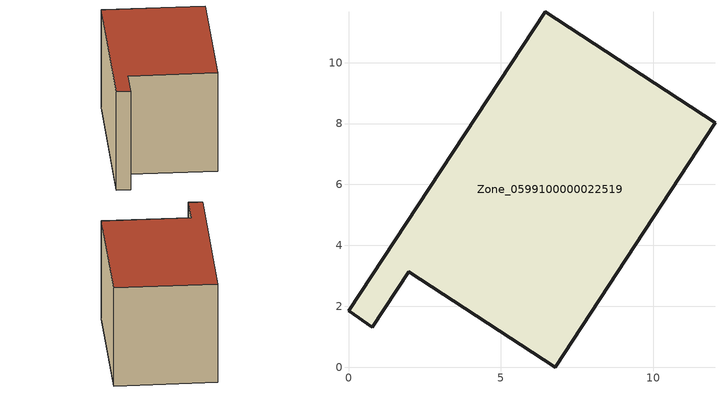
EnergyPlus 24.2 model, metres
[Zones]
Zone_0599100000022519
 floor ground (C_G): 1.97,3.14 0.78,1.32 0,1.85 6.46,11.67 12.03,8.02 6.78,0 z0
 wall outside (C_F): 6.46,11.67 0,1.85 0.78,1.32 1.97,3.14 6.78,0 12.03,8.02 6.46,11.67 z0:6.99
 roof outside (C_R): 12.03,8.02 6.46,11.67 0,1.85 0.78,1.32 1.97,3.14 6.78,0 z6.99
[BUILDING]
Pand.0599100000022519: North Axis=0; Terrain=City; Loads Convergence Tolerance Value=0.04; Temperature Convergence Tolerance Value=0.4; Solar Distribution=FullExterior; Maximum Number of Warmup Days=25; Minimum Number of Warmup Days=1
[Site:Location]
Rotterdam.The.Hague.AP_ZH_NLD Design_Conditions: Latitude=51.96; Longitude=4.45; Time Zone=1; Elevation=-4.5
[SITE:GROUNDTEMPERATURE:BUILDINGSURFACE]
18, 18, 18, 18, 18, 18, 18, 18, 18, 18, 18, 18
[MATERIAL] Thermal Absorptance=0.9; Solar Absorptance=0.7; Visible Absorptance=0.7
Name | Roughness | Thickness | Conductivity | Density | Specific Heat
G.TI.1946 | MediumSmooth | 0.15 | 1 | 540 | 1210
F.TI.1946 | Rough | 0.3 | 0.857143 | 1920 | 840
R.TI.1946 | MediumRough | 0.2 | 0.1 | 1500 | 1000
[CONSTRUCTION]
C_G: G.TI.1946
C_F: F.TI.1946
C_R: R.TI.1946
[ZONE]
Zone_0599100000022519: Type=1; Multiplier=1; Ceiling Height=Autocalculate; Volume=Autocalculate; Floor Area=autocalculate; Part of Total Floor Area=Yes
[ZONEINFILTRATION:DESIGNFLOWRATE]
Infil_Zone_0599100000022519: Zone or ZoneList or Space or SpaceList=Zone_0599100000022519; Schedule=AlwaysOn; Design Flow Rate Calculation Method=Flow/Area; Flow Rate per Floor Area=0.003; Constant Term Coefficient=1; Temperature Term Coefficient=0; Velocity Term Coefficient=0; Velocity Squared Term Coefficient=0
[HVACTEMPLATE:ZONE:IDEALLOADSAIRSYSTEM]
Zone_0599100000022519: Maximum Heating Supply Air Temperature=50; Minimum Cooling Supply Air Temperature=13; Maximum Heating Supply Air Humidity Ratio=0.0156; Minimum Cooling Supply Air Humidity Ratio=0.0077; Heating Limit=NoLimit; Cooling Limit=NoLimit; Dehumidification Control Type=ConstantSensibleHeatRatio; Cooling Sensible Heat Ratio=0.7; Dehumidification Setpoint=60; Humidification Control Type=None; Humidification Setpoint=30; Outdoor Air Method=None; Outdoor Air Flow Rate per Person=0.00944; Outdoor Air Flow Rate per Zone Floor Area=0; Outdoor Air Flow Rate per Zone=0; Demand Controlled Ventilation Type=None; Outdoor Air Economizer Type=NoEconomizer; Heat Recovery Type=None; Sensible Heat Recovery Effectiveness=0.7; Latent Heat Recovery Effectiveness=0.65
[ZONECONTROL:THERMOSTAT]
ThermostatControl_Zone_0599100000022519: Zone or ZoneList=Zone_0599100000022519; Control Type Schedule=DualSetpointControlType; Control 1=Thermostat_Zone_0599100000022519; Temperature Difference Between Cutout And Setpoint=0
[THERMOSTATSETPOINT:DUALSETPOINT]
Thermostat_Zone_0599100000022519: Heating Setpoint Temperature Schedule=HeatingSetpoint_Zone_0599100000022519; Cooling Setpoint Temperature Schedule=CoolingSetpoint_Zone_0599100000022519
[SCHEDULE:COMPACT]
HeatingSetpoint_Zone_0599100000022519: Through: 12/31, For: AllDays, Until: 24:00, 21
CoolingSetpoint_Zone_0599100000022519: Through: 12/31, For: AllDays, Until: 24:00, 24
DualSetpointControlType: Through: 12/31, For: AllDays, Until: 24:00, 4
AlwaysOn: Through: 12/31, For: AllDays, Until: 24:00, 1
